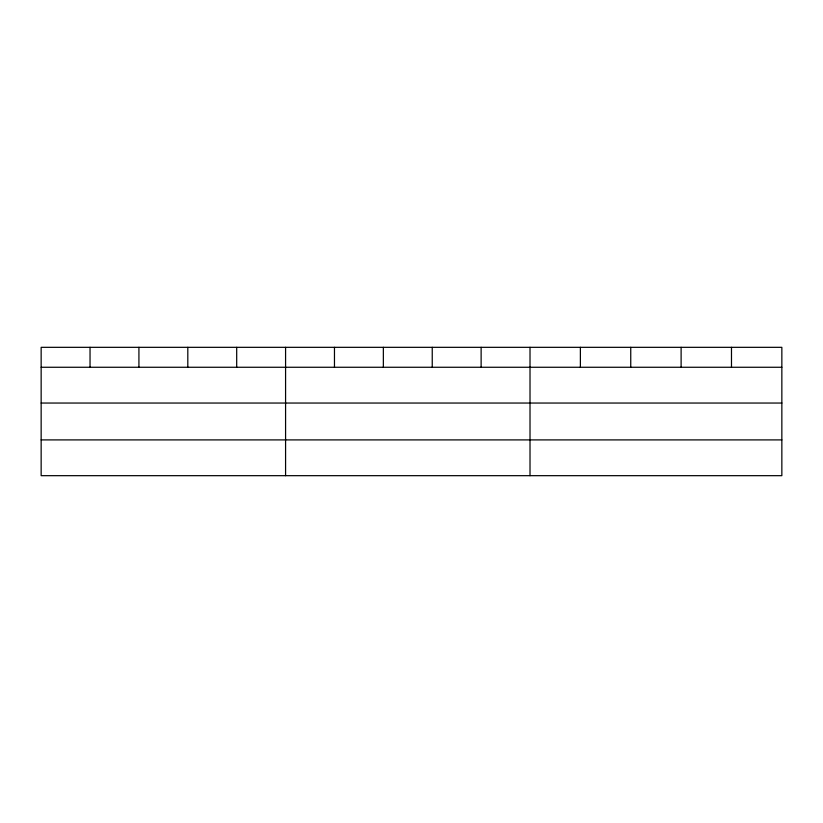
<?xml version="1.0" encoding="UTF-8"?>
<svg xmlns="http://www.w3.org/2000/svg" width="823" height="823" viewBox="0 0 823 823"><rect width="100%" height="100%" fill="white"/><g stroke="black" fill="none" stroke-linecap="round" stroke-linejoin="round"><path stroke-width="1.23" d="M781.85 403.044L781.85 347.327L41.15 347.327L41.15 475.673L781.85 475.673L781.85 403.044L41.15 403.044M41.15 367.264L781.85 367.264M41.15 439.904L781.85 439.904M731.482 347.327L731.482 367.264M681.115 347.327L681.115 367.264M630.747 347.327L630.747 367.264M580.38 347.327L580.38 367.264M530.012 347.327L530.012 475.673M481.126 347.327L481.126 367.264M432.24 347.327L432.24 367.264M383.353 347.327L383.353 367.264M334.467 347.327L334.467 367.264M285.581 347.327L285.581 475.673M236.695 347.327L236.695 367.264M187.809 347.327L187.809 367.264M138.922 347.327L138.922 367.264M90.036 347.327L90.036 367.264"/></g></svg>
